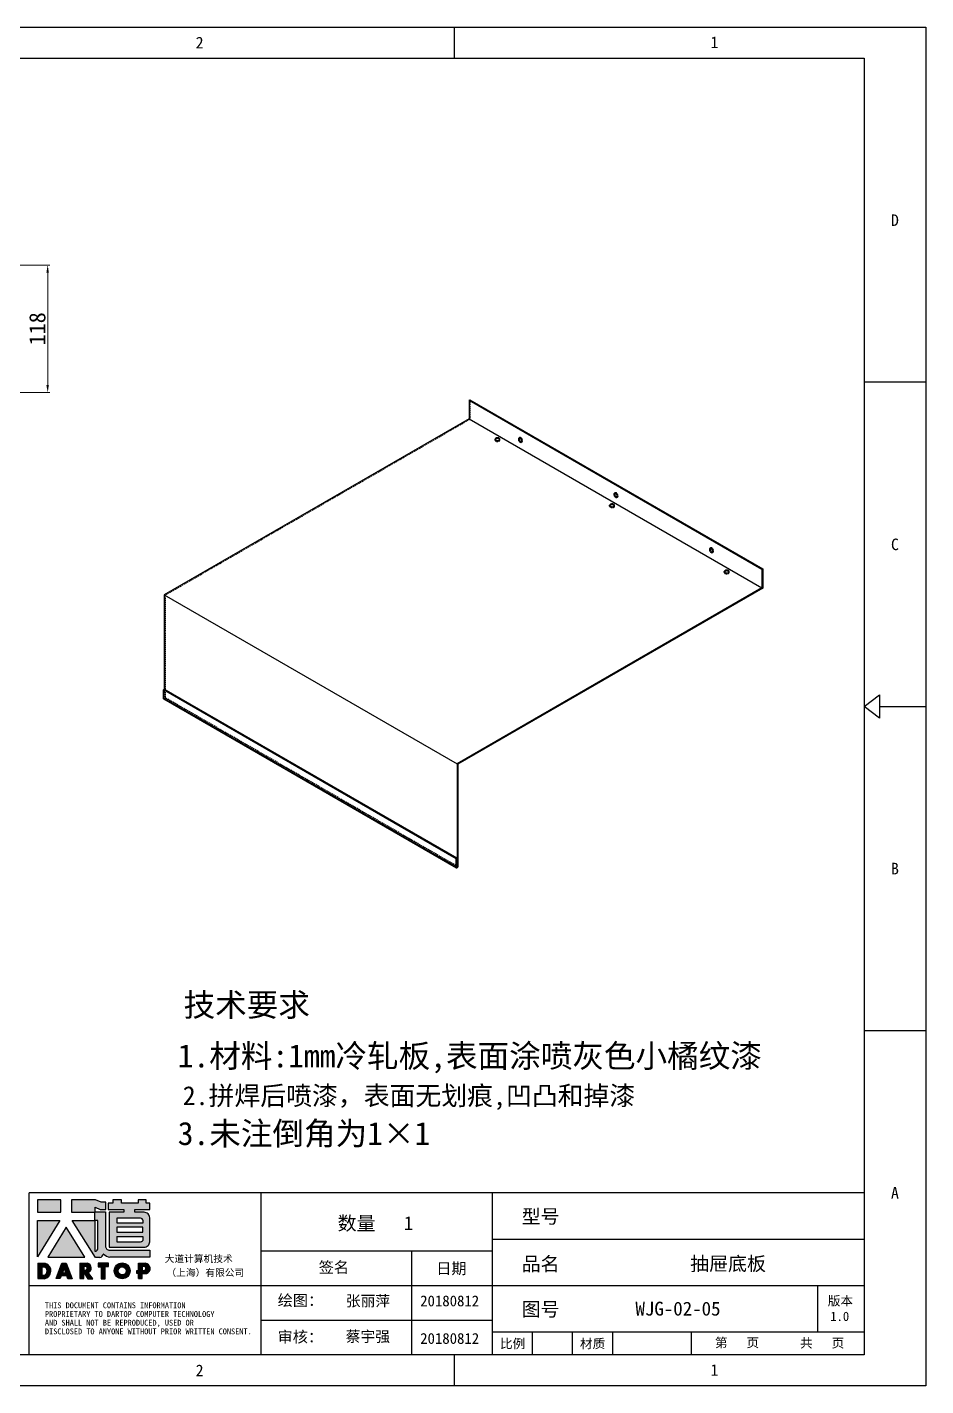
# Model space of a CAD drawing. Header units: millimetres. Extents: x 13106 to 40242, y 18888 to 28426.
# Drawn here: x 38375 to 39206, y 19728 to 20985 of the extents above; entities that cross this region are included whole.
import ezdxf
from ezdxf.enums import TextEntityAlignment as Align

# ---------------------------------------------------------------- set-up
doc = ezdxf.new("R2010")
doc.units = ezdxf.units.MM
doc.header["$PDSIZE"] = -1
doc.linetypes.add('HIDDEN', pattern=[1.905, 1.27, -0.635])
for name, color, linetype in [('02___PRT_ALL_AXES', 7, 'Continuous'), ('4', 7, 'Continuous'), ('DEFAULT_2', 8, 'HIDDEN'), ('print', 30, 'Continuous')]:
    doc.layers.add(name, color=color, linetype=linetype)
doc.layers.add('dim', color=2, linetype='Continuous', lineweight=9)
doc.styles.add('Dartop', font='')
doc.styles.add('hzHT', font='simhei.ttf')
doc.styles.get('Dartop').set_extended_font_data('FangSong_GB2312')
doc.dimstyles.new('3', dxfattribs={"dimtxt": 15, "dimasz": 7, "dimexe": 2, "dimexo": 3, "dimgap": 2, "dimtad": 1, "dimzin": 9, "dimdsep": 46, "dimtxsty": 'Standard', "dimcen": 1, "dimadec": 1, "dimazin": 2, "dimtfac": 0.5, "dimtmove": 0, "dimatfit": 3, "dimfxl": 0, "dimtolj": 1, "dimlwd": 9, "dimlwe": 9, "dimarcsym": 0})

# ---------------------------------------------------------------- blocks, each defined once
blk = doc.blocks.new('*D276')
at = {"layer": 'Defpoints', "color": 0, "lineweight": 9, "transparency": 16777216}
for p in [(38343.1, 20765.1), (38393.5, 20765.1), (38343.1, 20647.1)]:
    blk.add_point(p, dxfattribs=at)
at = {"layer": 'dim', "color": 0, "lineweight": 9, "transparency": 16777216}
for p, q in [((38346.1, 20765.1), (38395.5, 20765.1)), ((38393.5, 20654.1), (38393.5, 20758.1)), ((38346.1, 20647.1), (38395.5, 20647.1))]:
    blk.add_line(p, q, dxfattribs=at)
for points in [[(38392.3, 20758.1), (38394.6, 20758.1), (38393.5, 20765.1)], [(38392.3, 20654.1), (38394.6, 20654.1), (38393.5, 20647.1)]]:
    blk.add_solid(points, dxfattribs=at)
at = {"layer": 'dim', "color": 0, "lineweight": 9, "transparency": 16777216, "insert": (38384, 20706.1), "char_height": 15, "attachment_point": 5, "rotation": 90}
blk.add_mtext('\\A1;118', dxfattribs=at)
blk = doc.blocks.new('dadao')
for p, q in [((48, 19.2), (44.9, 10.4)), ((44.9, 10.4), (51.2, 10.4)), ((51.2, 10.4), (48, 19.2))]:
    blk.add_line(p, q)
for points in [[(41.8, 121.6), (41.8, 143.7), (-0.4, 143.7), (-0.4, 121.6), (41.8, 121.6)], [(104.8, 122), (104.8, 130.3), (114.1, 126.3), (124.2, 126.3), (124.2, 139.6), (115.9, 139.6), (105.1, 143.9), (61.5, 143.9)], [(61.7, 144), (61.7, 121.3), (103.9, 121.3)], [(113.4, 38.7), (105.1, 38.7), (63, 106.5), (103.9, 106.5), (103.9, 120.9), (103.9, 121.3)], [(109.7, 53.6), (109.7, 106.2), (104.3, 106.2), (104.3, 50.4), (106.6, 50.4)], [(144.6, 94.4), (144.6, 84.8), (192, 84.8), (192, 94.1), (144.9, 94.1)], [(0, 28), (0, 0), (11.8, 0)], [(0.1, 28), (14, 28)], [(76.8, 28.2), (76.8, 0), (84.1, 0), (84.1, 11.1), (91.6, -0.1), (100.3, -0.1), (91.7, 11.1)], [(76.8, 28.2), (90.6, 28.2)], [(120.2, 45), (119.5, 45), (119.5, 44.6)], [(183.7, 0), (183.7, 9.6), (180.6, 9.6), (180.6, 14.9), (183.8, 14.9), (183.8, 28.1), (196.1, 28.1), (196.5, 28.1)], [(7.1, 21.8), (7.1, 6.1), (12, 6.1)], [(7.1, 21.8), (11.4, 21.8)], [(84, 22.7), (84, 15.3), (87.2, 15.3)], [(84, 22.7), (87.3, 22.7)], [(183.7, 0), (190.9, 0), (190.9, 9.6), (198.8, 9.6)], [(194.9, 22.3), (190.8, 22.3), (190.8, 15), (194.4, 15)]]:
    blk.add_lwpolyline(points)
blk.add_lwpolyline([(137.1, 144.2), (137.1, 137.9), (128.3, 137.9), (128.3, 126.5), (157.3, 126.5), (157.3, 121.5), (130.3, 121.5), (130.3, 57.5), (194.4, 57.5, 0.414214), (204.4, 67.5), (204.4, 111.3, 0.414214), (194.4, 121.3), (177.5, 121.3), (177.5, 126.3), (204.7, 126.3), (204.7, 137.7), (198.2, 137.7), (198.2, 143.9), (183.3, 143.9), (183.3, 138), (153, 138), (153, 144.2), (137.1, 144.2)], format="xyb", close=True)
for points in [[(-0.3, 106.2), (40.4, 106.2), (-0.3, 39.7), (-0.3, 106.2)], [(51.7, 94.1), (18.4, 39.3), (86.2, 39.3)], [(43.8, 28.2), (51.8, 28.2), (62.6, -0.1), (55, -0.1), (53.2, 5), (42.9, 5), (41.1, 0), (33.6, 0)], [(110, 28.1), (110, 21.9), (116, 21.9), (116, -0.1), (123.2, -0.1), (123.2, 22), (129.2, 22), (129.2, 28.1), (110, 28.1)]]:
    blk.add_lwpolyline(points, close=True)
for points in [[(104.8, 122), (123.4, 122), (123.4, 60, 0.414214), (131.4, 52), (204.8, 52), (204.8, 39.1), (131.7, 39.1)], [(144.3, 110.8), (144.3, 101.8), (192.3, 101.8), (192.3, 105.5, 0.414214), (187.3, 110.5), (144.3, 110.5)], [(144.6, 77), (144.6, 67.5), (187.6, 67.5, 0.414214), (192.6, 72.5), (192.6, 76.4), (144.6, 76.4)]]:
    blk.add_lwpolyline(points, format="xyb")
for radius in [14.5, 7.44]:
    blk.add_circle((154.2, 14.2), radius)
for centre, radius, start, end in [((99.2, 60.7), 12.6, 305.6399, 325.969), ((9.6, 14.2), 14.4, 278.6604, 72.3203), ((88.6, 19.4), 8.95, 290.6073, 77.2124), ((111.6, 46.7), 8.19, 282.9811, 347.6627), ((136, 61.7), 22.9, 226.7358, 259.3209), ((195.7, 18.6), 9.51, 288.8959, 85.2442), ((8.5, 13.9), 8.49, 294.2143, 69.7177), ((86.4, 19), 3.8, 282.527, 76.7196), ((193.7, 18.7), 3.8, 280.9891, 72.5513)]:
    blk.add_arc(centre, radius, start, end)

msp = doc.modelspace()

# ---------------------------------------------------------------- hatches: boundary and pattern name
for points in [[(38405.511, 19899.988), (38384.14, 19899.988), (38384.14, 19888.823), (38405.511, 19888.823)], [(38404.823, 19881.011), (38384.197, 19881.011), (38384.197, 19847.335)], [(38410.54, 19874.9), (38393.68, 19847.111), (38428.012, 19847.111)], [(38449.811, 19841.425), (38440.054, 19841.425), (38440.054, 19838.329), (38443.099, 19838.329), (38443.099, 19827.174), (38446.744, 19827.174), (38446.744, 19838.337), (38449.811, 19838.337)]]:
    msp.add_hatch(color=0).paths.add_polyline_path(points)
h = msp.add_hatch(color=0)
h.paths.add_polyline_path([(38437.448, 19893.203), (38442.164, 19891.165), (38447.263, 19891.165), (38447.263, 19897.914), (38443.057, 19897.914), (38437.575, 19900.079), (38415.609, 19900.079), (38415.609, 19888.665), (38436.982, 19888.665), (38436.982, 19888.434), (38436.982, 19881.139), (38416.256, 19881.139), (38437.574, 19846.832), (38441.795, 19846.832, 0.27937482), (38444.876, 19849.828), (38444.876, 19849.986), (38445.249, 19849.986, 0.14314537), (38451.06, 19847.029), (38488.103, 19847.029), (38488.103, 19853.535), (38450.902, 19853.535, -0.41421356), (38446.851, 19857.587), (38446.851, 19889.025), (38437.448, 19889.025)])
h.paths.add_polyline_path([(38437.197, 19880.993), (38439.913, 19880.992), (38439.913, 19854.365, -0.08893574), (38438.339, 19852.747), (38437.187, 19852.747)], flags=16)
h = msp.add_hatch(color=0)
h.paths.add_polyline_path([(38488.039, 19896.969), (38484.743, 19896.969), (38484.743, 19900.104), (38477.21, 19900.104), (38477.21, 19897.126), (38461.83, 19897.126), (38461.83, 19900.261), (38453.775, 19900.261), (38453.775, 19897.068), (38449.324, 19897.068), (38449.324, 19891.288), (38464.012, 19891.288), (38464.012, 19888.731), (38450.325, 19888.731), (38450.325, 19856.365), (38482.817, 19856.365, 0.41421356), (38487.882, 19861.43), (38487.882, 19883.595, 0.41421356), (38482.817, 19888.66), (38474.228, 19888.66), (38474.228, 19891.169), (38488.039, 19891.169)])
h.paths.add_polyline_path([(38479.229, 19883.173, -0.41421356), (38481.761, 19880.641), (38481.761, 19878.783), (38457.435, 19878.783), (38457.435, 19883.173)], flags=16)
h.paths.add_polyline_path([(38481.604, 19874.864), (38481.604, 19870.161), (38457.592, 19870.161), (38457.592, 19874.864)], flags=16)
h.paths.add_polyline_path([(38481.918, 19865.928), (38481.918, 19863.914, -0.41421356), (38479.386, 19861.382), (38457.592, 19861.382), (38457.592, 19865.928)], flags=16)
h = msp.add_hatch(color=0)
h.paths.add_polyline_path([(38391.425, 19841.374), (38384.349, 19841.374), (38384.349, 19827.217), (38390.308, 19827.217, 0.79301591)])
h.paths.add_polyline_path([(38390.413, 19830.317), (38387.939, 19830.317), (38387.939, 19838.274), (38390.14, 19838.274, -0.67136089)], flags=16)
h = msp.add_hatch(color=0)
h.paths.add_polyline_path([(38410.593, 19841.49), (38406.555, 19841.49), (38401.362, 19827.202), (38405.187, 19827.202), (38406.087, 19829.734), (38411.269, 19829.734), (38412.189, 19827.171), (38416.045, 19827.171)])
h.paths.add_polyline_path([(38410.279, 19832.463), (38407.069, 19832.463), (38408.644, 19836.953)], flags=16)
h = msp.add_hatch(color=0)
h.paths.add_polyline_path([(38430.222, 19841.48), (38423.263, 19841.48), (38423.263, 19827.194), (38426.94, 19827.194), (38426.94, 19832.858), (38430.72, 19827.143), (38435.164, 19827.143), (38430.814, 19832.822, 0.74405494)])
h.paths.add_polyline_path([(38426.907, 19834.972), (38426.907, 19838.724), (38428.55, 19838.724, -0.79680897), (38428.526, 19834.972)], flags=16)
h = msp.add_hatch(color=0)
h.paths.add_polyline_path([(38455.116, 19834.388, 1), (38469.786, 19834.388, 1)])
h.paths.add_polyline_path([(38466.219, 19834.388, -1), (38458.682, 19834.388, -1)], flags=16)
h = msp.add_hatch(color=0)
h.paths.add_polyline_path([(38483.857, 19841.447), (38483.646, 19841.447), (38477.442, 19841.447), (38477.442, 19834.779), (38475.796, 19834.779), (38475.796, 19832.073), (38477.415, 19832.073), (38477.415, 19827.219), (38481.037, 19827.219), (38481.037, 19832.092), (38485.017, 19832.092, 0.81230381)])
h.paths.add_polyline_path([(38480.983, 19834.798), (38480.983, 19838.527), (38483.044, 19838.527, -0.77821343), (38482.834, 19834.798)], flags=16)

# ---------------------------------------------------------------- linework, layer by layer
at = {"color": 0}
for p, q in [((38769.767, 20956.612), (38769.767, 20985.184)), ((37447.938, 20956.612), (39148.749, 20956.612)), ((39148.749, 20956.612), (39148.749, 19756.625)), ((39205.891, 20656.616), (39148.749, 20656.616)), ((39163.035, 20356.619), (39205.891, 20356.619)), ((39205.891, 20056.622), (39148.749, 20056.622)), ((39148.749, 19906.623), (38376.462, 19906.623)), ((38376.462, 19756.625), (38376.462, 19906.623)), ((38590.745, 19906.623), (38590.745, 19756.625)), ((38805.029, 19756.625), (38805.029, 19906.623)), ((38805.029, 19863.767), (39148.749, 19863.767)), ((38590.745, 19853.053), (38805.029, 19853.053)), ((38730.029, 19853.053), (38730.029, 19756.625)), ((38376.462, 19820.91), (38590.745, 19820.91)), ((38590.745, 19820.91), (39148.749, 19820.91)), ((39105.893, 19778.053), (39105.893, 19820.91)), ((38590.745, 19788.768), (38805.029, 19788.768)), ((38805.029, 19778.053), (39148.749, 19778.053)), ((38842.067, 19756.625), (38842.067, 19778.053)), ((38879.105, 19756.625), (38879.105, 19778.053)), ((38916.447, 19756.625), (38916.447, 19778.053)), ((38989.216, 19756.625), (38989.216, 19778.053)), ((39148.749, 19756.625), (37447.938, 19756.625)), ((38769.767, 19728.054), (38769.767, 19756.625))]:
    msp.add_line(p, q, dxfattribs=at)
at = {"color": 7, "linetype": 'Continuous'}
for p, q in [((38783.483, 20639.97), (38784.19, 20640.379)), ((38784.19, 20640.379), (39055.013, 20484.023)), ((39054.306, 20483.614), (39055.013, 20484.023)), ((39055.013, 20484.023), (39055.013, 20466.059)), ((39054.306, 20466.468), (39055.013, 20466.059)), ((39055.013, 20466.059), (38772.879, 20303.17)), ((38500.641, 20372.161), (38501.349, 20372.569)), ((38500.641, 20363.995), (38500.641, 20372.161)), ((38771.464, 20215.804), (38500.641, 20372.161)), ((38771.464, 20207.639), (38500.641, 20363.995)), ((38771.672, 20207.181), (38500.849, 20363.538)), ((38772.172, 20303.578), (38772.879, 20303.17)), ((38772.879, 20303.17), (38772.879, 20208.456)), ((38771.464, 20215.804), (38772.172, 20216.213)), ((38771.464, 20207.639), (38771.464, 20215.804)), ((38771.464, 20207.639), (38772.879, 20208.456))]:
    msp.add_line(p, q, dxfattribs=at)
at = {"color": 3, "linetype": 'Continuous'}
for p, q in [((38783.483, 20639.97), (38783.483, 20622.824)), ((38783.483, 20639.97), (39054.306, 20483.614)), ((38783.483, 20622.824), (38501.349, 20459.935)), ((38783.483, 20622.824), (39054.306, 20466.468)), ((39054.306, 20483.614), (39054.306, 20466.468)), ((39054.306, 20466.468), (38772.172, 20303.578)), ((38501.349, 20459.935), (38501.349, 20372.569)), ((38501.349, 20459.935), (38772.172, 20303.578)), ((38772.172, 20216.213), (38501.349, 20372.569)), ((38772.172, 20303.578), (38772.172, 20208.048))]:
    msp.add_line(p, q, dxfattribs=at)
at = {"color": 0}
msp.add_lwpolyline([(39148.749, 20356.619), (39163.035, 20367.333), (39163.035, 20345.905), (39148.749, 20356.619)], close=True, dxfattribs=at)
at = {"color": 7, "linetype": 'Continuous'}
for points, knots in [([(38500.849, 20363.538), (38500.781, 20363.577), (38500.665, 20363.723), (38500.641, 20363.9), (38500.641, 20363.995)], [0, 0, 0, 0, 0.4492138, 1, 1, 1, 1]), ([(38771.672, 20207.181), (38771.604, 20207.22), (38771.488, 20207.366), (38771.464, 20207.544), (38771.464, 20207.639)], [0, 0, 0, 0, 0.4492138, 1, 1, 1, 1]), ([(38772.879, 20208.456), (38772.879, 20208.277), (38772.78, 20207.907), (38772.526, 20207.514), (38772.255, 20207.274), (38772.049, 20207.161), (38771.847, 20207.12), (38771.722, 20207.153), (38771.672, 20207.181)], [0, 0, 0, 0, 0.26986242, 0.56131505, 0.69545763, 0.8131372, 0.91285275, 1, 1, 1, 1])]:
    msp.add_open_spline(points, degree=3, knots=knots, dxfattribs=at)
at = {"layer": '02___PRT_ALL_AXES', "color": 7, "linetype": 'Continuous'}
for p, q in [((38807.984, 20604.923), (38807.984, 20604.106)), ((38830.506, 20601.187), (38831.213, 20601.596)), ((38914.051, 20543.686), (38914.051, 20542.87)), ((38918.894, 20550.157), (38919.602, 20550.565)), ((39007.283, 20499.127), (39007.99, 20499.535)), ((39020.117, 20482.45), (39020.117, 20481.634))]:
    msp.add_line(p, q, dxfattribs=at)
at = {"layer": '02___PRT_ALL_AXES', "color": 8, "linetype": 'HIDDEN'}
for p, q in [((38830.088, 20605.381), (38829.381, 20604.973)), ((38830.506, 20604.862), (38831.213, 20605.27)), ((38807.325, 20603.188), (38807.325, 20604.004)), ((38811.166, 20603.085), (38811.166, 20602.269)), ((38811.825, 20603.188), (38811.825, 20604.004)), ((38832.338, 20601.484), (38831.631, 20601.076)), ((38918.477, 20554.351), (38917.769, 20553.943)), ((38918.894, 20553.831), (38919.602, 20554.24)), ((38913.392, 20541.951), (38913.392, 20542.768)), ((38917.233, 20541.849), (38917.233, 20541.033)), ((38917.892, 20541.951), (38917.892, 20542.768)), ((38920.727, 20550.454), (38920.019, 20550.046)), ((39006.865, 20503.321), (39006.158, 20502.913)), ((39007.283, 20502.801), (39007.99, 20503.21)), ((39009.115, 20499.424), (39008.408, 20499.016)), ((39019.458, 20480.715), (39019.458, 20481.532)), ((39023.299, 20480.613), (39023.299, 20479.797)), ((39023.958, 20480.715), (39023.958, 20481.532))]:
    msp.add_line(p, q, dxfattribs=at)
at = {"layer": '02___PRT_ALL_AXES', "color": 3, "linetype": 'Continuous'}
for points, knots in [([(38807.984, 20604.923), (38807.798, 20604.815), (38807.547, 20604.617), (38807.357, 20604.268), (38807.325, 20604.09), (38807.325, 20604.004)], [0, 0, 0, 0, 0.54767561, 0.78156493, 1, 1, 1, 1]), ([(38811.825, 20604.004), (38811.825, 20604.134), (38811.747, 20604.415), (38811.441, 20604.763), (38810.989, 20605.038), (38810.425, 20605.226), (38809.792, 20605.315), (38808.954, 20605.292), (38808.332, 20605.124), (38807.984, 20604.923)], [0, 0, 0, 0, 0.08705219, 0.18665815, 0.30421124, 0.43820917, 0.58291017, 0.73042679, 1, 1, 1, 1]), ([(38829.381, 20604.973), (38829.268, 20604.908), (38829.064, 20604.7), (38828.916, 20604.261), (38828.903, 20603.732), (38829.022, 20603.149), (38829.262, 20602.557), (38829.701, 20601.843), (38830.158, 20601.388), (38830.506, 20601.187)], [0, 0, 0, 0, 0.08705251, 0.18665739, 0.30420684, 0.43820484, 0.58290546, 0.7304234, 1, 1, 1, 1]), ([(38830.506, 20604.862), (38830.32, 20604.969), (38830.023, 20605.088), (38829.626, 20605.078), (38829.455, 20605.016), (38829.381, 20604.973)], [0, 0, 0, 0, 0.54766802, 0.78156412, 1, 1, 1, 1]), ([(38831.631, 20601.076), (38831.743, 20601.141), (38831.947, 20601.349), (38832.096, 20601.788), (38832.108, 20602.317), (38831.989, 20602.9), (38831.75, 20603.492), (38831.311, 20604.206), (38830.854, 20604.661), (38830.506, 20604.862)], [0, 0, 0, 0, 0.08705251, 0.18665739, 0.30420684, 0.43820484, 0.58290546, 0.7304234, 1, 1, 1, 1]), ([(38807.325, 20604.004), (38807.325, 20603.874), (38807.404, 20603.593), (38807.71, 20603.245), (38808.162, 20602.97), (38808.726, 20602.782), (38809.359, 20602.693), (38810.196, 20602.716), (38810.818, 20602.885), (38811.166, 20603.085)], [0, 0, 0, 0, 0.08705219, 0.18665815, 0.30421124, 0.43820917, 0.58291017, 0.73042679, 1, 1, 1, 1]), ([(38811.166, 20603.085), (38811.352, 20603.193), (38811.604, 20603.391), (38811.794, 20603.74), (38811.825, 20603.918), (38811.825, 20604.004)], [0, 0, 0, 0, 0.54767561, 0.78156493, 1, 1, 1, 1]), ([(38830.506, 20601.187), (38830.692, 20601.08), (38830.989, 20600.961), (38831.386, 20600.971), (38831.556, 20601.033), (38831.631, 20601.076)], [0, 0, 0, 0, 0.54766802, 0.78156412, 1, 1, 1, 1]), ([(38914.051, 20543.686), (38913.865, 20543.579), (38913.614, 20543.381), (38913.423, 20543.032), (38913.392, 20542.854), (38913.392, 20542.768)], [0, 0, 0, 0, 0.54767561, 0.78156493, 1, 1, 1, 1]), ([(38913.392, 20542.768), (38913.392, 20542.638), (38913.47, 20542.357), (38913.776, 20542.009), (38914.228, 20541.734), (38914.792, 20541.545), (38915.425, 20541.457), (38916.263, 20541.48), (38916.885, 20541.648), (38917.233, 20541.849)], [0, 0, 0, 0, 0.08705219, 0.18665815, 0.30421124, 0.43820917, 0.58291017, 0.73042679, 1, 1, 1, 1]), ([(38917.892, 20542.768), (38917.892, 20542.898), (38917.813, 20543.178), (38917.507, 20543.527), (38917.055, 20543.802), (38916.492, 20543.99), (38915.859, 20544.079), (38915.021, 20544.056), (38914.399, 20543.887), (38914.051, 20543.686)], [0, 0, 0, 0, 0.08705219, 0.18665815, 0.30421124, 0.43820917, 0.58291017, 0.73042679, 1, 1, 1, 1]), ([(38917.233, 20541.849), (38917.419, 20541.957), (38917.67, 20542.155), (38917.86, 20542.504), (38917.892, 20542.682), (38917.892, 20542.768)], [0, 0, 0, 0, 0.54767561, 0.78156493, 1, 1, 1, 1]), ([(38917.77, 20553.943), (38917.657, 20553.878), (38917.453, 20553.67), (38917.305, 20553.231), (38917.292, 20552.702), (38917.411, 20552.119), (38917.65, 20551.527), (38918.09, 20550.813), (38918.546, 20550.358), (38918.894, 20550.157)], [0, 0, 0, 0, 0.08705251, 0.18665739, 0.30420684, 0.43820484, 0.58290546, 0.7304234, 1, 1, 1, 1]), ([(38918.894, 20553.831), (38918.708, 20553.939), (38918.412, 20554.058), (38918.014, 20554.048), (38917.844, 20553.986), (38917.77, 20553.943)], [0, 0, 0, 0, 0.54766802, 0.78156412, 1, 1, 1, 1]), ([(38920.019, 20550.046), (38920.132, 20550.111), (38920.336, 20550.319), (38920.484, 20550.758), (38920.497, 20551.287), (38920.378, 20551.87), (38920.139, 20552.462), (38919.699, 20553.176), (38919.243, 20553.631), (38918.894, 20553.831)], [0, 0, 0, 0, 0.08705251, 0.18665739, 0.30420684, 0.43820484, 0.58290546, 0.7304234, 1, 1, 1, 1]), ([(38918.894, 20550.157), (38919.081, 20550.05), (38919.377, 20549.931), (38919.775, 20549.941), (38919.945, 20550.003), (38920.019, 20550.046)], [0, 0, 0, 0, 0.54766802, 0.78156412, 1, 1, 1, 1]), ([(39006.158, 20502.913), (39006.046, 20502.848), (39005.842, 20502.64), (39005.693, 20502.201), (39005.681, 20501.672), (39005.8, 20501.089), (39006.039, 20500.496), (39006.478, 20499.783), (39006.935, 20499.328), (39007.283, 20499.127)], [0, 0, 0, 0, 0.08705251, 0.18665739, 0.30420684, 0.43820484, 0.58290546, 0.7304234, 1, 1, 1, 1]), ([(39007.283, 20502.801), (39007.097, 20502.909), (39006.8, 20503.027), (39006.403, 20503.018), (39006.233, 20502.956), (39006.158, 20502.913)], [0, 0, 0, 0, 0.54766802, 0.78156412, 1, 1, 1, 1]), ([(39008.408, 20499.016), (39008.52, 20499.081), (39008.725, 20499.289), (39008.873, 20499.728), (39008.886, 20500.257), (39008.767, 20500.839), (39008.527, 20501.432), (39008.088, 20502.146), (39007.631, 20502.6), (39007.283, 20502.801)], [0, 0, 0, 0, 0.08705251, 0.18665739, 0.30420684, 0.43820484, 0.58290546, 0.7304234, 1, 1, 1, 1]), ([(39007.283, 20499.127), (39007.469, 20499.02), (39007.766, 20498.901), (39008.163, 20498.911), (39008.334, 20498.973), (39008.408, 20499.016)], [0, 0, 0, 0, 0.54766802, 0.78156412, 1, 1, 1, 1]), ([(39020.117, 20482.45), (39019.931, 20482.343), (39019.68, 20482.145), (39019.49, 20481.796), (39019.458, 20481.617), (39019.458, 20481.532)], [0, 0, 0, 0, 0.54767561, 0.78156493, 1, 1, 1, 1]), ([(39019.458, 20481.532), (39019.458, 20481.402), (39019.537, 20481.121), (39019.843, 20480.773), (39020.295, 20480.498), (39020.858, 20480.309), (39021.491, 20480.221), (39022.329, 20480.244), (39022.951, 20480.412), (39023.299, 20480.613)], [0, 0, 0, 0, 0.08705219, 0.18665815, 0.30421124, 0.43820917, 0.58291017, 0.73042679, 1, 1, 1, 1]), ([(39023.958, 20481.532), (39023.958, 20481.662), (39023.88, 20481.942), (39023.574, 20482.29), (39023.122, 20482.566), (39022.558, 20482.754), (39021.925, 20482.843), (39021.087, 20482.82), (39020.465, 20482.651), (39020.117, 20482.45)], [0, 0, 0, 0, 0.08705219, 0.18665815, 0.30421124, 0.43820917, 0.58291017, 0.73042679, 1, 1, 1, 1]), ([(39023.299, 20480.613), (39023.485, 20480.721), (39023.737, 20480.919), (39023.927, 20481.267), (39023.958, 20481.446), (39023.958, 20481.532)], [0, 0, 0, 0, 0.54767561, 0.78156493, 1, 1, 1, 1])]:
    msp.add_open_spline(points, degree=3, knots=knots, dxfattribs=at)
at = {"layer": '02___PRT_ALL_AXES', "color": 7, "linetype": 'Continuous'}
for points, knots in [([(38811.583, 20603.774), (38811.402, 20603.98), (38810.862, 20604.309), (38809.918, 20604.516), (38808.908, 20604.475), (38808.259, 20604.265), (38807.984, 20604.106)], [0, 0, 0, 0, 0.21537034, 0.47658415, 0.75114863, 1, 1, 1, 1]), ([(38829.787, 20605.07), (38829.651, 20604.831), (38829.589, 20604.362), (38829.683, 20603.747), (38829.91, 20603.052), (38830.376, 20602.269), (38830.916, 20601.767), (38831.213, 20601.596)], [0, 0, 0, 0, 0.20466422, 0.32947839, 0.46484775, 0.74496216, 1, 1, 1, 1]), ([(38807.568, 20603.774), (38807.555, 20603.76), (38807.509, 20603.704), (38807.467, 20603.644), (38807.44, 20603.598)], [0, 0, 0, 0, 0.25781961, 1, 1, 1, 1]), ([(38807.984, 20604.106), (38807.943, 20604.082), (38807.792, 20603.988), (38807.654, 20603.872), (38807.568, 20603.774)], [0, 0, 0, 0, 0.26688233, 1, 1, 1, 1]), ([(38811.71, 20603.598), (38811.701, 20603.613), (38811.664, 20603.675), (38811.619, 20603.733), (38811.583, 20603.774)], [0, 0, 0, 0, 0.24273857, 1, 1, 1, 1]), ([(38831.213, 20601.596), (38831.273, 20601.561), (38831.498, 20601.445), (38831.752, 20601.377), (38831.935, 20601.379)], [0, 0, 0, 0, 0.27647227, 1, 1, 1, 1]), ([(38913.634, 20542.538), (38913.622, 20542.524), (38913.575, 20542.468), (38913.534, 20542.408), (38913.507, 20542.361)], [0, 0, 0, 0, 0.25781961, 1, 1, 1, 1]), ([(38914.051, 20542.87), (38914.01, 20542.846), (38913.859, 20542.752), (38913.72, 20542.636), (38913.634, 20542.538)], [0, 0, 0, 0, 0.26688233, 1, 1, 1, 1]), ([(38917.65, 20542.538), (38917.469, 20542.744), (38916.928, 20543.072), (38915.984, 20543.28), (38914.974, 20543.239), (38914.326, 20543.029), (38914.051, 20542.87)], [0, 0, 0, 0, 0.21537034, 0.47658415, 0.75114863, 1, 1, 1, 1]), ([(38917.777, 20542.361), (38917.768, 20542.377), (38917.73, 20542.439), (38917.686, 20542.496), (38917.65, 20542.538)], [0, 0, 0, 0, 0.24273857, 1, 1, 1, 1]), ([(38918.175, 20554.04), (38918.039, 20553.801), (38917.978, 20553.332), (38918.072, 20552.716), (38918.299, 20552.022), (38918.765, 20551.239), (38919.305, 20550.737), (38919.602, 20550.565)], [0, 0, 0, 0, 0.20466422, 0.32947839, 0.46484775, 0.74496216, 1, 1, 1, 1]), ([(38919.602, 20550.565), (38919.662, 20550.531), (38919.886, 20550.415), (38920.141, 20550.347), (38920.323, 20550.349)], [0, 0, 0, 0, 0.27647227, 1, 1, 1, 1]), ([(39006.564, 20503.01), (39006.428, 20502.771), (39006.367, 20502.302), (39006.46, 20501.686), (39006.688, 20500.992), (39007.154, 20500.209), (39007.693, 20499.707), (39007.99, 20499.535)], [0, 0, 0, 0, 0.20466422, 0.32947839, 0.46484775, 0.74496216, 1, 1, 1, 1]), ([(39007.99, 20499.535), (39008.051, 20499.5), (39008.275, 20499.385), (39008.529, 20499.317), (39008.712, 20499.319)], [0, 0, 0, 0, 0.27647227, 1, 1, 1, 1]), ([(39019.701, 20481.302), (39019.688, 20481.288), (39019.642, 20481.232), (39019.6, 20481.172), (39019.573, 20481.125)], [0, 0, 0, 0, 0.25781961, 1, 1, 1, 1]), ([(39020.117, 20481.634), (39020.076, 20481.61), (39019.925, 20481.516), (39019.787, 20481.4), (39019.701, 20481.302)], [0, 0, 0, 0, 0.26688233, 1, 1, 1, 1]), ([(39023.716, 20481.302), (39023.535, 20481.508), (39022.995, 20481.836), (39022.05, 20482.043), (39021.041, 20482.003), (39020.392, 20481.792), (39020.117, 20481.634)], [0, 0, 0, 0, 0.21537034, 0.47658415, 0.75114863, 1, 1, 1, 1]), ([(39023.843, 20481.125), (39023.834, 20481.141), (39023.797, 20481.203), (39023.752, 20481.26), (39023.716, 20481.302)], [0, 0, 0, 0, 0.24273857, 1, 1, 1, 1])]:
    msp.add_open_spline(points, degree=3, knots=knots, dxfattribs=at)
at = {"layer": '02___PRT_ALL_AXES', "color": 8, "linetype": 'HIDDEN'}
for points, knots in [([(38830.088, 20605.381), (38830.057, 20605.364), (38829.936, 20605.282), (38829.841, 20605.166), (38829.787, 20605.07)], [0, 0, 0, 0, 0.24339492, 1, 1, 1, 1]), ([(38831.213, 20605.27), (38831.027, 20605.377), (38830.73, 20605.496), (38830.333, 20605.486), (38830.162, 20605.424), (38830.088, 20605.381)], [0, 0, 0, 0, 0.54766802, 0.78156412, 1, 1, 1, 1]), ([(38832.338, 20601.484), (38832.45, 20601.549), (38832.654, 20601.757), (38832.803, 20602.196), (38832.815, 20602.725), (38832.696, 20603.308), (38832.457, 20603.901), (38832.018, 20604.614), (38831.561, 20605.069), (38831.213, 20605.27)], [0, 0, 0, 0, 0.08705251, 0.18665739, 0.30420684, 0.43820484, 0.58290546, 0.7304234, 1, 1, 1, 1]), ([(38807.44, 20603.598), (38807.422, 20603.565), (38807.357, 20603.438), (38807.325, 20603.293), (38807.325, 20603.188)], [0, 0, 0, 0, 0.26132157, 1, 1, 1, 1]), ([(38807.325, 20603.188), (38807.325, 20603.058), (38807.404, 20602.777), (38807.71, 20602.429), (38808.162, 20602.154), (38808.726, 20601.965), (38809.359, 20601.876), (38810.196, 20601.9), (38810.818, 20602.068), (38811.166, 20602.269)], [0, 0, 0, 0, 0.08705219, 0.18665815, 0.30421124, 0.43820917, 0.58291017, 0.73042679, 1, 1, 1, 1]), ([(38811.166, 20602.269), (38811.352, 20602.376), (38811.604, 20602.574), (38811.794, 20602.923), (38811.825, 20603.102), (38811.825, 20603.188)], [0, 0, 0, 0, 0.54767561, 0.78156493, 1, 1, 1, 1]), ([(38811.825, 20603.188), (38811.825, 20603.222), (38811.815, 20603.365), (38811.764, 20603.504), (38811.71, 20603.598)], [0, 0, 0, 0, 0.24358765, 1, 1, 1, 1]), ([(38831.935, 20601.379), (38831.971, 20601.379), (38832.111, 20601.388), (38832.248, 20601.432), (38832.338, 20601.484)], [0, 0, 0, 0, 0.26089696, 1, 1, 1, 1]), ([(38918.477, 20554.351), (38918.446, 20554.334), (38918.325, 20554.252), (38918.23, 20554.136), (38918.175, 20554.04)], [0, 0, 0, 0, 0.24339492, 1, 1, 1, 1]), ([(38919.602, 20554.24), (38919.416, 20554.347), (38919.119, 20554.466), (38918.721, 20554.456), (38918.551, 20554.394), (38918.477, 20554.351)], [0, 0, 0, 0, 0.54766802, 0.78156412, 1, 1, 1, 1]), ([(38920.726, 20550.454), (38920.839, 20550.519), (38921.043, 20550.727), (38921.191, 20551.166), (38921.204, 20551.695), (38921.085, 20552.278), (38920.846, 20552.87), (38920.406, 20553.584), (38919.95, 20554.039), (38919.602, 20554.24)], [0, 0, 0, 0, 0.08705251, 0.18665739, 0.30420684, 0.43820484, 0.58290546, 0.7304234, 1, 1, 1, 1]), ([(38913.507, 20542.361), (38913.488, 20542.329), (38913.424, 20542.202), (38913.392, 20542.057), (38913.392, 20541.951)], [0, 0, 0, 0, 0.26132157, 1, 1, 1, 1]), ([(38913.392, 20541.951), (38913.392, 20541.822), (38913.47, 20541.541), (38913.776, 20541.193), (38914.228, 20540.917), (38914.792, 20540.729), (38915.425, 20540.64), (38916.263, 20540.664), (38916.885, 20540.832), (38917.233, 20541.033)], [0, 0, 0, 0, 0.08705219, 0.18665815, 0.30421124, 0.43820917, 0.58291017, 0.73042679, 1, 1, 1, 1]), ([(38917.233, 20541.033), (38917.419, 20541.14), (38917.67, 20541.338), (38917.86, 20541.687), (38917.892, 20541.866), (38917.892, 20541.951)], [0, 0, 0, 0, 0.54767561, 0.78156493, 1, 1, 1, 1]), ([(38917.892, 20541.951), (38917.892, 20541.986), (38917.882, 20542.129), (38917.831, 20542.268), (38917.777, 20542.361)], [0, 0, 0, 0, 0.24358765, 1, 1, 1, 1]), ([(38920.323, 20550.349), (38920.36, 20550.349), (38920.499, 20550.358), (38920.637, 20550.402), (38920.726, 20550.454)], [0, 0, 0, 0, 0.26089696, 1, 1, 1, 1]), ([(39006.865, 20503.321), (39006.835, 20503.303), (39006.714, 20503.222), (39006.618, 20503.106), (39006.564, 20503.01)], [0, 0, 0, 0, 0.24339492, 1, 1, 1, 1]), ([(39007.99, 20503.21), (39007.804, 20503.317), (39007.507, 20503.436), (39007.11, 20503.426), (39006.94, 20503.364), (39006.865, 20503.321)], [0, 0, 0, 0, 0.54766802, 0.78156412, 1, 1, 1, 1]), ([(39009.115, 20499.424), (39009.228, 20499.489), (39009.432, 20499.697), (39009.58, 20500.136), (39009.593, 20500.665), (39009.474, 20501.248), (39009.234, 20501.84), (39008.795, 20502.554), (39008.338, 20503.009), (39007.99, 20503.21)], [0, 0, 0, 0, 0.08705251, 0.18665739, 0.30420684, 0.43820484, 0.58290546, 0.7304234, 1, 1, 1, 1]), ([(39008.712, 20499.319), (39008.749, 20499.319), (39008.888, 20499.328), (39009.026, 20499.372), (39009.115, 20499.424)], [0, 0, 0, 0, 0.26089696, 1, 1, 1, 1]), ([(39019.573, 20481.125), (39019.555, 20481.093), (39019.49, 20480.965), (39019.458, 20480.821), (39019.458, 20480.715)], [0, 0, 0, 0, 0.26132157, 1, 1, 1, 1]), ([(39019.458, 20480.715), (39019.458, 20480.586), (39019.537, 20480.305), (39019.843, 20479.957), (39020.295, 20479.681), (39020.858, 20479.493), (39021.491, 20479.404), (39022.329, 20479.427), (39022.951, 20479.596), (39023.299, 20479.797)], [0, 0, 0, 0, 0.08705219, 0.18665815, 0.30421124, 0.43820917, 0.58291017, 0.73042679, 1, 1, 1, 1]), ([(39023.299, 20479.797), (39023.485, 20479.904), (39023.737, 20480.102), (39023.927, 20480.451), (39023.958, 20480.63), (39023.958, 20480.715)], [0, 0, 0, 0, 0.54767561, 0.78156493, 1, 1, 1, 1]), ([(39023.958, 20480.715), (39023.958, 20480.75), (39023.948, 20480.893), (39023.897, 20481.032), (39023.843, 20481.125)], [0, 0, 0, 0, 0.24358765, 1, 1, 1, 1])]:
    msp.add_open_spline(points, degree=3, knots=knots, dxfattribs=at)
at = {"layer": 'DEFAULT_2', "color": 8, "linetype": 'HIDDEN'}
for p, q in [((38784.19, 20640.379), (38784.19, 20622.416)), ((38784.19, 20622.416), (38502.056, 20459.526)), ((38502.056, 20459.526), (38502.056, 20364.812)), ((38501.349, 20372.569), (38501.349, 20364.404)), ((38500.641, 20363.995), (38502.056, 20364.812)), ((38772.172, 20208.048), (38501.349, 20364.404)), ((38772.879, 20208.456), (38502.056, 20364.812))]:
    msp.add_line(p, q, dxfattribs=at)
msp.add_open_spline([(38502.056, 20364.812), (38502.056, 20364.633), (38501.957, 20364.263), (38501.703, 20363.87), (38501.432, 20363.63), (38501.226, 20363.517), (38501.024, 20363.477), (38500.898, 20363.509), (38500.849, 20363.538)], degree=3, knots=[0, 0, 0, 0, 0.26986242, 0.56131505, 0.69545763, 0.8131372, 0.91285275, 1, 1, 1, 1], dxfattribs=at)
at = {"layer": 'print'}
msp.add_lwpolyline([(37390.796, 20985.184), (39205.891, 20985.184), (39205.891, 19728.054), (37390.796, 19728.054)], close=True, dxfattribs=at)

# ---------------------------------------------------------------- block references
at = {"color": 0, "xscale": 0.5064881597284399, "yscale": 0.5064881597670324, "zscale": 0.5064881597717343}
msp.add_blockref('dadao', (38384.349, 19827.217), dxfattribs=at)

# ---------------------------------------------------------------- texts
at = {"color": 0}
for s, height, style, p in [('2', 10.714, 'Dartop', (38534.055, 20970.898)), ('1', 10.714, 'Dartop', (39010.363, 20971.238)), ('D', 10.714, 'Dartop', (39177.32, 20806.614)), ('C', 10.714, 'Dartop', (39177.32, 20506.617)), ('B', 10.714, 'Dartop', (39177.32, 20206.62)), ('A', 10.714, 'Dartop', (39177.32, 19906.623)), ('型号', 12.857, 'hzHT', (38849.499, 19884.821)), ('数量   1', 12.857, 'hzHT', (38696.735, 19878.527)), ('签名', 10.2856, 'hzHT', (38658.232, 19837.679)), ('日期', 10.2856, 'hzHT', (38766.992, 19836.624)), ('品名', 12.857, 'hzHT', (38849.499, 19840.819)), ('抽屉底板', 12.857, 'hzHT', (39022.945, 19841.061)), ('图号', 12.857, 'hzHT', (38849.499, 19798.924)), ('WJG-02-05', 12.857, 'hzHT', (38976.606, 19799.483)), ('版本', 8.5713, 'hzHT', (39126.908, 19806.688)), ('1.0', 8.5713, 'hzHT', (39126.264, 19792.371)), ('比例', 8.5713, 'hzHT', (38823.636, 19767.116)), ('材质', 8.5713, 'hzHT', (38897.58, 19767.116)), ('第   页', 8.5713, 'hzHT', (39031.252, 19768.005)), ('共   页', 8.5713, 'hzHT', (39109.987, 19767.693)), ('2', 10.714, 'Dartop', (38534.055, 19742.34)), ('1', 10.714, 'Dartop', (39010.363, 19742.679))]:
    msp.add_text(s, height=height, dxfattribs=dict(at, style=style)).set_placement(p, align=Align.MIDDLE_CENTER)
at = {"color": 0, "style": 'hzHT'}
msp.add_text('技术要求', height=21.4283, dxfattribs=at).set_placement((38577.651, 20091.322), align=Align.TOP_CENTER)
for s, height, p in [('1.材料:1mm冷轧板,表面涂喷灰色小橘纹漆 ', 21.42835, (38513.791, 20044.111)), ('2.拼焊后喷漆，表面无划痕,凹凸和掉漆', 17.54367, (38518.417, 20005.31)), ('3.未注倒角为1×1', 21.4283, (38513.791, 19972.291))]:
    msp.add_text(s, height=height, dxfattribs=at).set_placement(p, align=Align.TOP_LEFT)
for s, height, p in [('绘图：', 10.2856, (38606.308, 19801.968)), ('张丽萍', 10.025, (38669.292, 19801.633)), ('THIS DOCUMENT CONTAINS INFORMATION', 5.35709, (38390.925, 19799.857)), ('20180812', 10.025, (38738.117, 19801.633)), ('AND SHALL NOT BE REPRODUCED, USED OR', 5.35709, (38390.925, 19783.786)), ('PROPRIETARY TO DARTOP COMPUTER TECHNOLOGY', 5.35709, (38390.925, 19791.822)), ('DISCLOSED TO ANYONE WITHOUT PRIOR WRITTEN CONSENT.', 5.35709, (38390.925, 19775.75)), ('审核：', 10.2856, (38606.18, 19768.215)), ('蔡宇强', 10.025, (38669.168, 19768.736)), ('20180812', 10.025, (38738.117, 19766.901))]:
    msp.add_text(s, height=height, dxfattribs=at).set_placement(p)
at = {"layer": '4', "color": 0, "style": 'hzHT'}
for s, p in [('大道计算机技术', (38501.724, 19842.407)), ('（上海）有限公司', (38503.342, 19829.595))]:
    msp.add_text(s, height=6.4285, dxfattribs=at).set_placement(p)

# ---------------------------------------------------------------- dimensions: what is measured, and where the dimension line sits
at = {"layer": 'dim', "lineweight": 9}
dim = msp.add_linear_dim(base=(38393.462, 20765.149), p1=(38343.144, 20647.149), p2=(38343.144, 20765.149), angle=90, dimstyle='3', dxfattribs=at)
dim.commit()
dim.dimension.update_dxf_attribs({"geometry": '*D276', "text_midpoint": (38383.962, 20706.149)})

doc.saveas('drawing.dxf')
